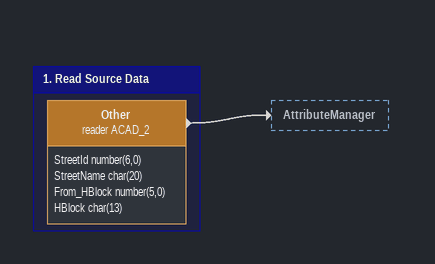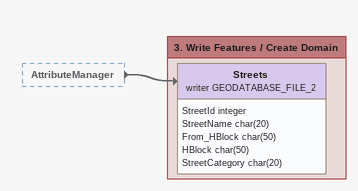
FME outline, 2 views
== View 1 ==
Bookmark: 1. Read Source Data
Other (reader ACAD_2)
    attributes: StreetId number(6,0), StreetName char(20), From_HBlock number(5,0), HBlock char(13)
    -> AttributeManager

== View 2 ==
AttributeManager [outside]
    -> Streets (writer GEODATABASE_FILE_2)

Bookmark: 3. Write Features / Create Domain
Streets (writer GEODATABASE_FILE_2)
    attributes: StreetId integer, StreetName char(20), From_HBlock char(50), HBlock char(50), StreetCategory char(20)
